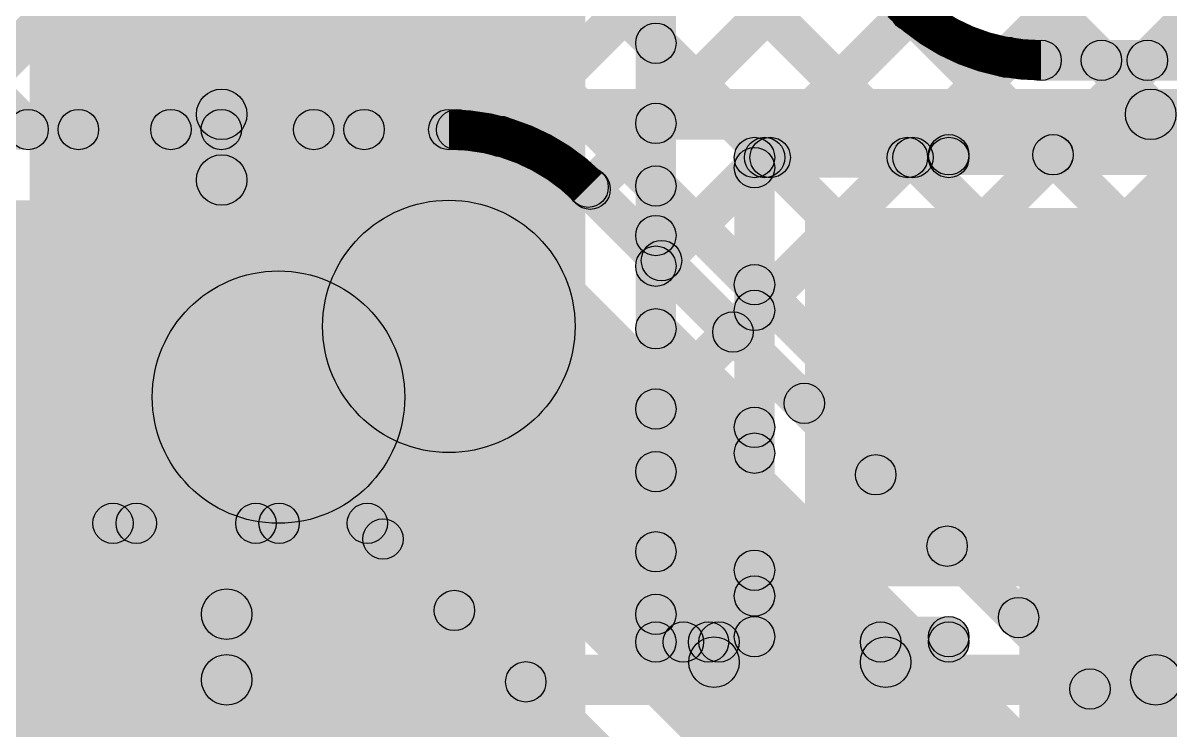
# Model space of a CAD drawing. Header units: millimetres. Extents: x 0.01 to 3.4, y 0.01 to 2.05.
# Drawn here: x 2.7247 to 2.9518, y 1.442 to 1.5821 of the extents above; entities that cross this region are included whole.
import ezdxf

# ---------------------------------------------------------------- set-up
doc = ezdxf.new("R2010")
doc.units = ezdxf.units.MM
doc.header["$MEASUREMENT"] = 0
for name, color, linetype in [('BottomLayer', 5, 'Continuous'), ('TopLayer', 1, 'Continuous'), ('TopOverlay', 2, 'Continuous'), ('TopPaste', 8, 'Continuous'), ('TopSolder', 216, 'Continuous')]:
    doc.layers.add(name, color=color, linetype=linetype)

# ---------------------------------------------------------------- blocks, each defined once
blk = doc.blocks.new('SMA_63')
at = {"layer": 'TopLayer'}
for points in [[(-0.02953, -0.03346), (-0.12795, -0.03346), (-0.12795, 0.03346), (-0.02953, 0.03346)], [(0.12795, -0.03346), (0.02953, -0.03346), (0.02953, 0.03346), (0.12795, 0.03346)]]:
    blk.add_hatch(color=1, dxfattribs=at).paths.add_polyline_path(points)
at = {"layer": 'TopOverlay'}
h = blk.add_hatch(color=2, dxfattribs=at)
edge = h.paths.add_edge_path()
edge.add_arc((-0.09, 0.056), 0.005, 0, 360)
h = blk.add_hatch(color=2, dxfattribs=at)
edge = h.paths.add_edge_path()
edge.add_arc((-0.09, 0.056), 0.005, 0, 360)
for points in [[(-0.09, 0.051), (-0.09, 0.061), (0.094, 0.061), (0.094, 0.051)], [(0.173, 0.061), (0.095, 0.061), (0.095, 0.036), (0.173, 0.036)], [(-0.085, 0.043), (-0.095, 0.043), (-0.095, 0.056), (-0.085, 0.056)], [(0.173, -0.036), (0.094, -0.036), (0.094, -0.061), (0.173, -0.061)], [(-0.084, -0.056), (-0.094, -0.056), (-0.094, -0.043), (-0.084, -0.043)], [(-0.089, -0.061), (-0.089, -0.051), (0.095, -0.051), (0.095, -0.061)]]:
    blk.add_hatch(color=2, dxfattribs=at).paths.add_polyline_path(points)
h = blk.add_hatch(color=2, dxfattribs=at)
edge = h.paths.add_edge_path()
edge.add_arc((0.094, 0.056), 0.005, 0, 360)
h = blk.add_hatch(color=2, dxfattribs=at)
edge = h.paths.add_edge_path()
edge.add_arc((-0.09, 0.043), 0.005, 0, 360)
h = blk.add_hatch(color=2, dxfattribs=at)
edge = h.paths.add_edge_path()
edge.add_arc((-0.089, -0.043), 0.005, 0, 360)
h = blk.add_hatch(color=2, dxfattribs=at)
edge = h.paths.add_edge_path()
edge.add_arc((-0.089, -0.056), 0.005, 0, 360)
h = blk.add_hatch(color=2, dxfattribs=at)
edge = h.paths.add_edge_path()
edge.add_arc((-0.089, -0.056), 0.005, 0, 360)
h = blk.add_hatch(color=2, dxfattribs=at)
edge = h.paths.add_edge_path()
edge.add_arc((0.095, -0.056), 0.005, 0, 360)
at = {"layer": 'TopPaste'}
for points in [[(-0.02953, -0.03346), (-0.12795, -0.03346), (-0.12795, 0.03346), (-0.02953, 0.03346)], [(0.12795, -0.03346), (0.02953, -0.03346), (0.02953, 0.03346), (0.12795, 0.03346)]]:
    blk.add_hatch(color=8, dxfattribs=at).paths.add_polyline_path(points)
at = {"layer": 'TopSolder'}
for points in [[(-0.02553, -0.03746), (-0.13195, -0.03746), (-0.13195, 0.03746), (-0.02553, 0.03746)], [(0.13195, -0.03746), (0.02553, -0.03746), (0.02553, 0.03746), (0.13195, 0.03746)]]:
    blk.add_hatch(color=216, dxfattribs=at).paths.add_polyline_path(points)
at = {"layer": 'TopOverlay'}
for centre in [(-0.09, 0.056), (-0.09, 0.056), (0.094, 0.056), (-0.09, 0.043), (-0.089, -0.043), (-0.089, -0.056), (-0.089, -0.056), (0.095, -0.056)]:
    blk.add_circle(centre, 0.005, dxfattribs=at)

msp = doc.modelspace()

# ---------------------------------------------------------------- hatches: boundary and pattern name
at = {"layer": 'BottomLayer'}
for points in [[(2.68708, 1.79193), (2.69274, 1.79758), (3.36483, 1.12549), (3.35917, 1.11983)], [(2.67294, 1.77778), (2.6786, 1.78344), (3.36483, 1.09721), (3.35917, 1.09155)], [(2.6588, 1.76364), (2.66445, 1.7693), (3.36483, 1.06892), (3.35917, 1.06327)], [(2.64397, 1.75018), (2.64963, 1.75584), (3.36483, 1.04064), (3.35917, 1.03498)], [(2.59341, 1.74417), (2.59907, 1.74983), (2.78507, 1.56383), (2.77941, 1.55817)], [(2.6217, 1.74417), (2.62735, 1.74983), (2.81339, 1.5638), (2.80773, 1.55814)], [(2.7102, 1.55817), (2.70454, 1.56383), (2.85525, 1.71454), (2.86091, 1.70888)], [(2.73848, 1.55817), (2.73282, 1.56383), (2.85421, 1.68522), (2.85987, 1.67956)], [(2.76676, 1.55817), (2.76111, 1.56383), (2.85486, 1.65758), (2.86052, 1.65193)], [(2.79505, 1.55817), (2.78939, 1.56383), (2.85753, 1.63197), (2.86319, 1.62631)], [(2.82199, 1.55683), (2.81633, 1.56248), (2.86935, 1.6155), (2.875, 1.60984)], [(2.70812, 1.60118), (2.71378, 1.60684), (2.75679, 1.56383), (2.75113, 1.55817)], [(2.8398, 1.54635), (2.83414, 1.55201), (2.88349, 1.60136), (2.88915, 1.5957)], [(2.85394, 1.53221), (2.84829, 1.53787), (2.89769, 1.58727), (2.90334, 1.58161)], [(2.70855, 1.57246), (2.71421, 1.57812), (2.7285, 1.56383), (2.72284, 1.55817)], [(2.86808, 1.51807), (2.86243, 1.52373), (2.91681, 1.57811), (2.92247, 1.57245)], [(2.88223, 1.50393), (2.87657, 1.50958), (2.94452, 1.57754), (2.95018, 1.57188)], [(2.89637, 1.48979), (2.89071, 1.49544), (2.97281, 1.57754), (2.97846, 1.57188)], [(2.91051, 1.47564), (2.90485, 1.4813), (3.00109, 1.57754), (3.00675, 1.57188)], [(2.92629, 1.57071), (2.92629, 1.57871), (3.01282, 1.57871), (3.01282, 1.57071)], [(2.93541, 1.57188), (2.94107, 1.57754), (3.36483, 1.15378), (3.35917, 1.14812)], [(2.92465, 1.4615), (2.919, 1.46716), (3.02381, 1.57197), (3.02947, 1.56632)], [(2.9388, 1.44736), (2.93314, 1.45302), (3.05101, 1.57088), (3.05666, 1.56523)], [(2.95294, 1.43322), (2.94728, 1.43887), (3.07929, 1.57088), (3.08495, 1.56523)], [(2.70386, 1.557), (2.70386, 1.565), (2.809, 1.565), (2.809, 1.557)], [(2.83375, 1.54675), (2.83941, 1.55241), (2.96884, 1.42297), (2.96318, 1.41732)], [(2.593, 1.497), (2.593, 1.547), (2.809, 1.547), (2.809, 1.497)], [(2.79132, 1.50432), (2.82668, 1.53968), (2.97268, 1.39368), (2.93732, 1.35832)], [(2.66207, 1.36863), (2.65642, 1.37428), (2.76796, 1.48583), (2.77362, 1.48017)], [(2.69555, 1.479), (2.69555, 1.487), (2.79285, 1.487), (2.79285, 1.479)], [(2.7118, 1.44663), (2.70614, 1.45229), (2.73968, 1.48583), (2.74533, 1.48017)], [(2.71599, 1.48017), (2.72165, 1.48583), (3.36483, 0.84265), (3.35917, 0.83699)], [(2.74428, 1.48017), (2.74993, 1.48583), (3.36483, 0.87093), (3.35917, 0.86528)], [(2.77256, 1.48017), (2.77822, 1.48583), (3.36483, 0.89922), (3.35917, 0.89356)], [(2.79002, 1.48017), (2.79567, 1.48583), (2.91368, 1.36782), (2.90803, 1.36216)], [(2.67622, 1.35448), (2.67056, 1.36014), (2.79313, 1.48271), (2.79879, 1.47706)], [(2.70192, 1.46596), (2.70758, 1.47161), (3.36483, 0.81436), (3.35917, 0.80871)], [(2.69036, 1.34034), (2.6847, 1.346), (2.80727, 1.46857), (2.81293, 1.46292)], [(2.7045, 1.3262), (2.69884, 1.33186), (2.82142, 1.45443), (2.82707, 1.44877)]]:
    msp.add_hatch(color=5, dxfattribs=at).paths.add_polyline_path(points)
h = msp.add_hatch(color=5, dxfattribs=at)
edge = h.paths.add_edge_path()
edge.add_arc((2.90051, 1.58444), 0.004, 0, 360)
h = msp.add_hatch(color=5, dxfattribs=at)
edge = h.paths.add_edge_path()
edge.add_arc((2.91964, 1.57528), 0.004, 0, 360)
h = msp.add_hatch(color=5, dxfattribs=at)
edge = h.paths.add_edge_path()
edge.add_arc((2.92629, 1.57471), 0.004, 0, 360)
h = msp.add_hatch(color=5, dxfattribs=at)
edge = h.paths.add_edge_path()
edge.add_arc((2.92629, 1.57471), 0.004, 0, 360)
h = msp.add_hatch(color=5, dxfattribs=at)
edge = h.paths.add_edge_path()
edge.add_arc((2.92629, 1.57471), 0.004, 0, 360)
h = msp.add_hatch(color=5, dxfattribs=at)
edge = h.paths.add_edge_path()
edge.add_arc((2.93824, 1.57471), 0.004, 0, 360)
h = msp.add_hatch(color=5, dxfattribs=at)
edge = h.paths.add_edge_path()
edge.add_arc((2.94735, 1.57471), 0.004, 0, 360)
h = msp.add_hatch(color=5, dxfattribs=at)
edge = h.paths.add_edge_path()
edge.add_arc((2.72567, 1.561), 0.004, 0, 360)
h = msp.add_hatch(color=5, dxfattribs=at)
edge = h.paths.add_edge_path()
edge.add_arc((2.73565, 1.561), 0.004, 0, 360)
h = msp.add_hatch(color=5, dxfattribs=at)
edge = h.paths.add_edge_path()
edge.add_arc((2.75396, 1.561), 0.004, 0, 360)
h = msp.add_hatch(color=5, dxfattribs=at)
edge = h.paths.add_edge_path()
edge.add_arc((2.76394, 1.561), 0.004, 0, 360)
h = msp.add_hatch(color=5, dxfattribs=at)
edge = h.paths.add_edge_path()
edge.add_arc((2.78224, 1.561), 0.004, 0, 360)
h = msp.add_hatch(color=5, dxfattribs=at)
edge = h.paths.add_edge_path()
edge.add_arc((2.79222, 1.561), 0.004, 0, 360)
h = msp.add_hatch(color=5, dxfattribs=at)
edge = h.paths.add_edge_path()
edge.add_arc((2.809, 1.561), 0.004, 0, 360)
h = msp.add_hatch(color=5, dxfattribs=at)
edge = h.paths.add_edge_path()
edge.add_arc((2.809, 1.561), 0.004, 0, 360)
h = msp.add_hatch(color=5, dxfattribs=at)
edge = h.paths.add_edge_path()
edge.add_arc((2.809, 1.561), 0.004, 0, 360)
h = msp.add_hatch(color=5, dxfattribs=at)
edge = h.paths.add_edge_path()
edge.add_arc((2.81056, 1.56097), 0.004, 0, 360)
h = msp.add_hatch(color=5, dxfattribs=at)
edge = h.paths.add_edge_path()
edge.add_arc((2.81916, 1.55965), 0.004, 0, 360)
h = msp.add_hatch(color=5, dxfattribs=at)
edge = h.paths.add_edge_path()
edge.add_arc((2.83658, 1.54958), 0.004, 0, 360)
h = msp.add_hatch(color=5, dxfattribs=at)
edge = h.paths.add_edge_path()
edge.add_arc((2.83658, 1.54958), 0.004, 0, 360)
h = msp.add_hatch(color=5, dxfattribs=at)
edge = h.paths.add_edge_path()
edge.add_arc((2.83658, 1.54958), 0.004, 0, 360)
h = msp.add_hatch(color=5, dxfattribs=at)
edge = h.paths.add_edge_path()
edge.add_arc((2.83697, 1.54918), 0.004, 0, 360)
h = msp.add_hatch(color=5, dxfattribs=at)
edge = h.paths.add_edge_path()
edge.add_arc((2.809, 1.522), 0.025, 0, 360)
h = msp.add_hatch(color=5, dxfattribs=at)
edge = h.paths.add_edge_path()
edge.add_arc((2.809, 1.522), 0.025, 0, 360)
h = msp.add_hatch(color=5, dxfattribs=at)
edge = h.paths.add_edge_path()
edge.add_arc((2.85111, 1.53504), 0.004, 0, 360)
h = msp.add_hatch(color=5, dxfattribs=at)
edge = h.paths.add_edge_path()
edge.add_arc((2.86526, 1.5209), 0.004, 0, 360)
h = msp.add_hatch(color=5, dxfattribs=at)
edge = h.paths.add_edge_path()
edge.add_arc((2.8794, 1.50676), 0.004, 0, 360)
h = msp.add_hatch(color=5, dxfattribs=at)
edge = h.paths.add_edge_path()
edge.add_arc((2.89354, 1.49261), 0.004, 0, 360)
h = msp.add_hatch(color=5, dxfattribs=at)
edge = h.paths.add_edge_path()
edge.add_arc((2.7425, 1.483), 0.004, 0, 360)
h = msp.add_hatch(color=5, dxfattribs=at)
edge = h.paths.add_edge_path()
edge.add_arc((2.7471, 1.483), 0.004, 0, 360)
h = msp.add_hatch(color=5, dxfattribs=at)
edge = h.paths.add_edge_path()
edge.add_arc((2.77079, 1.483), 0.004, 0, 360)
h = msp.add_hatch(color=5, dxfattribs=at)
edge = h.paths.add_edge_path()
edge.add_arc((2.77539, 1.483), 0.004, 0, 360)
h = msp.add_hatch(color=5, dxfattribs=at)
edge = h.paths.add_edge_path()
edge.add_arc((2.79285, 1.483), 0.004, 0, 360)
h = msp.add_hatch(color=5, dxfattribs=at)
edge = h.paths.add_edge_path()
edge.add_arc((2.79285, 1.483), 0.004, 0, 360)
h = msp.add_hatch(color=5, dxfattribs=at)
edge = h.paths.add_edge_path()
edge.add_arc((2.79596, 1.47989), 0.004, 0, 360)
h = msp.add_hatch(color=5, dxfattribs=at)
edge = h.paths.add_edge_path()
edge.add_arc((2.90768, 1.47847), 0.004, 0, 360)
h = msp.add_hatch(color=5, dxfattribs=at)
edge = h.paths.add_edge_path()
edge.add_arc((2.8101, 1.46574), 0.004, 0, 360)
h = msp.add_hatch(color=5, dxfattribs=at)
edge = h.paths.add_edge_path()
edge.add_arc((2.92182, 1.46433), 0.004, 0, 360)
h = msp.add_hatch(color=5, dxfattribs=at)
edge = h.paths.add_edge_path()
edge.add_arc((2.82424, 1.4516), 0.004, 0, 360)
h = msp.add_hatch(color=5, dxfattribs=at)
edge = h.paths.add_edge_path()
edge.add_arc((2.93597, 1.45019), 0.004, 0, 360)
at = {"layer": 'TopLayer'}
for points in [[(2.726, 1.469), (2.836, 1.469), (2.836, 1.848), (2.726, 1.848)], [(2.854, 1.54), (2.846, 1.54), (2.846, 1.721), (2.854, 1.721)], [(2.80026, 1.508), (2.75026, 1.508), (2.75026, 1.71235), (2.80026, 1.71235)], [(2.87437, 1.55264), (2.86871, 1.55829), (2.95054, 1.64013), (2.9562, 1.63447)], [(2.90265, 1.55264), (2.89699, 1.55829), (2.97883, 1.64013), (2.98449, 1.63447)], [(2.84717, 1.63183), (2.85283, 1.63749), (2.93149, 1.55883), (2.92583, 1.55317)], [(2.88748, 1.61981), (2.89313, 1.62547), (2.95978, 1.55883), (2.95412, 1.55317)], [(2.85283, 1.55938), (2.84717, 1.56504), (2.90635, 1.62422), (2.91201, 1.61856)], [(2.93147, 1.55317), (2.92581, 1.55883), (2.98832, 1.62134), (2.99398, 1.61568)], [(2.84717, 1.60355), (2.85283, 1.60921), (2.90374, 1.55829), (2.89809, 1.55264)], [(2.84717, 1.57527), (2.85283, 1.58092), (2.87546, 1.55829), (2.8698, 1.55264)], [(2.86953, 1.55146), (2.86953, 1.55946), (2.908, 1.55946), (2.908, 1.55146)], [(2.908, 1.552), (2.908, 1.56), (3.002, 1.56), (3.002, 1.552)], [(2.85283, 1.5311), (2.84717, 1.53675), (2.8667, 1.55628), (2.87236, 1.55063)], [(2.87353, 1.46054), (2.86553, 1.46054), (2.86553, 1.55546), (2.87353, 1.55546)], [(2.84717, 1.54698), (2.85283, 1.55264), (2.87236, 1.53311), (2.8667, 1.52745)], [(2.922, 1.342), (2.988, 1.342), (2.988, 1.542), (2.922, 1.542)], [(2.854, 1.4595), (2.846, 1.4595), (2.846, 1.54), (2.854, 1.54)], [(2.854, 1.4595), (2.846, 1.4595), (2.846, 1.54), (2.854, 1.54)], [(2.85283, 1.50281), (2.84717, 1.50847), (2.8667, 1.528), (2.87236, 1.52234)], [(2.617, 1.389), (2.836, 1.389), (2.836, 1.526), (2.617, 1.526)], [(2.84717, 1.5187), (2.85283, 1.52435), (2.87236, 1.50483), (2.8667, 1.49917)], [(2.85283, 1.47453), (2.84717, 1.48019), (2.8667, 1.49971), (2.87236, 1.49406)], [(2.84717, 1.49041), (2.85283, 1.49607), (2.87236, 1.47654), (2.8667, 1.47089)], [(2.86325, 1.45667), (2.8576, 1.46233), (2.8667, 1.47143), (2.87236, 1.46577)], [(2.84717, 1.46213), (2.85283, 1.46779), (2.85829, 1.46233), (2.85263, 1.45667)], [(2.85, 1.4555), (2.85, 1.4635), (2.8625, 1.4635), (2.8625, 1.4555)], [(2.8625, 1.4555), (2.8625, 1.4635), (2.8945, 1.4635), (2.8945, 1.4555)], [(2.8625, 1.4555), (2.8625, 1.4635), (2.8945, 1.4635), (2.8945, 1.4555)], [(2.86953, 1.45654), (2.86953, 1.46454), (2.908, 1.46454), (2.908, 1.45654)], [(2.8945, 1.4555), (2.8945, 1.4635), (2.908, 1.4635), (2.908, 1.4555)], [(2.8665, 1.423), (2.8565, 1.423), (2.8565, 1.4555), (2.8665, 1.4555)], [(2.9005, 1.423), (2.8905, 1.423), (2.8905, 1.4555), (2.9005, 1.4555)]]:
    msp.add_hatch(color=1, dxfattribs=at).paths.add_polyline_path(points)
h = msp.add_hatch(color=1, dxfattribs=at)
edge = h.paths.add_edge_path()
edge.add_arc((2.85, 1.57809), 0.004, 0, 360)
h = msp.add_hatch(color=1, dxfattribs=at)
edge = h.paths.add_edge_path()
edge.add_arc((2.85, 1.56221), 0.004, 0, 360)
h = msp.add_hatch(color=1, dxfattribs=at)
edge = h.paths.add_edge_path()
edge.add_arc((2.86953, 1.55546), 0.004, 0, 360)
h = msp.add_hatch(color=1, dxfattribs=at)
edge = h.paths.add_edge_path()
edge.add_arc((2.86953, 1.55546), 0.004, 0, 360)
h = msp.add_hatch(color=1, dxfattribs=at)
edge = h.paths.add_edge_path()
edge.add_arc((2.87154, 1.55546), 0.004, 0, 360)
h = msp.add_hatch(color=1, dxfattribs=at)
edge = h.paths.add_edge_path()
edge.add_arc((2.87263, 1.55546), 0.004, 0, 360)
h = msp.add_hatch(color=1, dxfattribs=at)
edge = h.paths.add_edge_path()
edge.add_arc((2.89982, 1.55546), 0.004, 0, 360)
h = msp.add_hatch(color=1, dxfattribs=at)
edge = h.paths.add_edge_path()
edge.add_arc((2.90091, 1.55546), 0.004, 0, 360)
h = msp.add_hatch(color=1, dxfattribs=at)
edge = h.paths.add_edge_path()
edge.add_arc((2.908, 1.556), 0.004, 0, 360)
h = msp.add_hatch(color=1, dxfattribs=at)
edge = h.paths.add_edge_path()
edge.add_arc((2.908, 1.55546), 0.004, 0, 360)
h = msp.add_hatch(color=1, dxfattribs=at)
edge = h.paths.add_edge_path()
edge.add_arc((2.92864, 1.556), 0.004, 0, 360)
h = msp.add_hatch(color=1, dxfattribs=at)
edge = h.paths.add_edge_path()
edge.add_arc((2.92866, 1.556), 0.004, 0, 360)
h = msp.add_hatch(color=1, dxfattribs=at)
edge = h.paths.add_edge_path()
edge.add_arc((2.86953, 1.55345), 0.004, 0, 360)
h = msp.add_hatch(color=1, dxfattribs=at)
edge = h.paths.add_edge_path()
edge.add_arc((2.85, 1.54981), 0.004, 0, 360)
h = msp.add_hatch(color=1, dxfattribs=at)
edge = h.paths.add_edge_path()
edge.add_arc((2.85, 1.54), 0.004, 0, 360)
h = msp.add_hatch(color=1, dxfattribs=at)
edge = h.paths.add_edge_path()
edge.add_arc((2.85, 1.54), 0.004, 0, 360)
h = msp.add_hatch(color=1, dxfattribs=at)
edge = h.paths.add_edge_path()
edge.add_arc((2.85, 1.54), 0.004, 0, 360)
h = msp.add_hatch(color=1, dxfattribs=at)
edge = h.paths.add_edge_path()
edge.add_arc((2.85, 1.53393), 0.004, 0, 360)
h = msp.add_hatch(color=1, dxfattribs=at)
edge = h.paths.add_edge_path()
edge.add_arc((2.86953, 1.53028), 0.004, 0, 360)
h = msp.add_hatch(color=1, dxfattribs=at)
edge = h.paths.add_edge_path()
edge.add_arc((2.77526, 1.508), 0.025, 0, 360)
h = msp.add_hatch(color=1, dxfattribs=at)
edge = h.paths.add_edge_path()
edge.add_arc((2.86953, 1.52517), 0.004, 0, 360)
h = msp.add_hatch(color=1, dxfattribs=at)
edge = h.paths.add_edge_path()
edge.add_arc((2.85, 1.52153), 0.004, 0, 360)
h = msp.add_hatch(color=1, dxfattribs=at)
edge = h.paths.add_edge_path()
edge.add_arc((2.85, 1.50564), 0.004, 0, 360)
h = msp.add_hatch(color=1, dxfattribs=at)
edge = h.paths.add_edge_path()
edge.add_arc((2.86953, 1.502), 0.004, 0, 360)
h = msp.add_hatch(color=1, dxfattribs=at)
edge = h.paths.add_edge_path()
edge.add_arc((2.86953, 1.49689), 0.004, 0, 360)
h = msp.add_hatch(color=1, dxfattribs=at)
edge = h.paths.add_edge_path()
edge.add_arc((2.85, 1.49324), 0.004, 0, 360)
h = msp.add_hatch(color=1, dxfattribs=at)
edge = h.paths.add_edge_path()
edge.add_arc((2.85, 1.47736), 0.004, 0, 360)
h = msp.add_hatch(color=1, dxfattribs=at)
edge = h.paths.add_edge_path()
edge.add_arc((2.86953, 1.47371), 0.004, 0, 360)
h = msp.add_hatch(color=1, dxfattribs=at)
edge = h.paths.add_edge_path()
edge.add_arc((2.86953, 1.4686), 0.004, 0, 360)
h = msp.add_hatch(color=1, dxfattribs=at)
edge = h.paths.add_edge_path()
edge.add_arc((2.85, 1.46496), 0.004, 0, 360)
h = msp.add_hatch(color=1, dxfattribs=at)
edge = h.paths.add_edge_path()
edge.add_arc((2.85, 1.4595), 0.004, 0, 360)
h = msp.add_hatch(color=1, dxfattribs=at)
edge = h.paths.add_edge_path()
edge.add_arc((2.85, 1.4595), 0.004, 0, 360)
h = msp.add_hatch(color=1, dxfattribs=at)
edge = h.paths.add_edge_path()
edge.add_arc((2.85, 1.4595), 0.004, 0, 360)
h = msp.add_hatch(color=1, dxfattribs=at)
edge = h.paths.add_edge_path()
edge.add_arc((2.85546, 1.4595), 0.004, 0, 360)
h = msp.add_hatch(color=1, dxfattribs=at)
edge = h.paths.add_edge_path()
edge.add_arc((2.86043, 1.4595), 0.004, 0, 360)
h = msp.add_hatch(color=1, dxfattribs=at)
edge = h.paths.add_edge_path()
edge.add_arc((2.8625, 1.4595), 0.004, 0, 360)
h = msp.add_hatch(color=1, dxfattribs=at)
edge = h.paths.add_edge_path()
edge.add_arc((2.8625, 1.4595), 0.004, 0, 360)
h = msp.add_hatch(color=1, dxfattribs=at)
edge = h.paths.add_edge_path()
edge.add_arc((2.8625, 1.4595), 0.004, 0, 360)
h = msp.add_hatch(color=1, dxfattribs=at)
edge = h.paths.add_edge_path()
edge.add_arc((2.86953, 1.46054), 0.004, 0, 360)
h = msp.add_hatch(color=1, dxfattribs=at)
edge = h.paths.add_edge_path()
edge.add_arc((2.86953, 1.46054), 0.004, 0, 360)
h = msp.add_hatch(color=1, dxfattribs=at)
edge = h.paths.add_edge_path()
edge.add_arc((2.8945, 1.4595), 0.004, 0, 360)
h = msp.add_hatch(color=1, dxfattribs=at)
edge = h.paths.add_edge_path()
edge.add_arc((2.8945, 1.4595), 0.004, 0, 360)
h = msp.add_hatch(color=1, dxfattribs=at)
edge = h.paths.add_edge_path()
edge.add_arc((2.8945, 1.4595), 0.004, 0, 360)
h = msp.add_hatch(color=1, dxfattribs=at)
edge = h.paths.add_edge_path()
edge.add_arc((2.908, 1.46054), 0.004, 0, 360)
h = msp.add_hatch(color=1, dxfattribs=at)
edge = h.paths.add_edge_path()
edge.add_arc((2.908, 1.4595), 0.004, 0, 360)
h = msp.add_hatch(color=1, dxfattribs=at)
edge = h.paths.add_edge_path()
edge.add_arc((2.8615, 1.4555), 0.005, 0, 360)
h = msp.add_hatch(color=1, dxfattribs=at)
edge = h.paths.add_edge_path()
edge.add_arc((2.8955, 1.4555), 0.005, 0, 360)

# ---------------------------------------------------------------- linework, layer by layer
at = {"layer": 'BottomLayer', "const_width": 0.008}
for points in [[(2.92629, 1.57471, -0.198912), (2.89871, 1.58613)], [(2.92629, 1.57471, -0.198912), (2.89871, 1.58613)], [(2.809, 1.561, -0.198912), (2.83658, 1.54958)], [(2.809, 1.561, -0.198912), (2.83658, 1.54958)]]:
    msp.add_lwpolyline(points, format="xyb", dxfattribs=at)
at = {"layer": 'BottomLayer'}
for centre, radius in [((2.90051, 1.58444), 0.004), ((2.91964, 1.57528), 0.004), ((2.92629, 1.57471), 0.004), ((2.92629, 1.57471), 0.004), ((2.92629, 1.57471), 0.004), ((2.93824, 1.57471), 0.004), ((2.94735, 1.57471), 0.004), ((2.72567, 1.561), 0.004), ((2.73565, 1.561), 0.004), ((2.75396, 1.561), 0.004), ((2.76394, 1.561), 0.004), ((2.78224, 1.561), 0.004), ((2.79222, 1.561), 0.004), ((2.809, 1.561), 0.004), ((2.809, 1.561), 0.004), ((2.809, 1.561), 0.004), ((2.81056, 1.56097), 0.004), ((2.81916, 1.55965), 0.004), ((2.83658, 1.54958), 0.004), ((2.83658, 1.54958), 0.004), ((2.83658, 1.54958), 0.004), ((2.83697, 1.54918), 0.004), ((2.809, 1.522), 0.025), ((2.809, 1.522), 0.025), ((2.85111, 1.53504), 0.004), ((2.86526, 1.5209), 0.004), ((2.8794, 1.50676), 0.004), ((2.89354, 1.49261), 0.004), ((2.7425, 1.483), 0.004), ((2.7471, 1.483), 0.004), ((2.77079, 1.483), 0.004), ((2.77539, 1.483), 0.004), ((2.79285, 1.483), 0.004), ((2.79285, 1.483), 0.004), ((2.79596, 1.47989), 0.004), ((2.90768, 1.47847), 0.004), ((2.8101, 1.46574), 0.004), ((2.92182, 1.46433), 0.004), ((2.82424, 1.4516), 0.004), ((2.93597, 1.45019), 0.004)]:
    msp.add_circle(centre, radius, dxfattribs=at)
at = {"layer": 'TopLayer'}
for centre, radius in [((2.85, 1.57809), 0.004), ((2.85, 1.56221), 0.004), ((2.86953, 1.55546), 0.004), ((2.86953, 1.55546), 0.004), ((2.87154, 1.55546), 0.004), ((2.87263, 1.55546), 0.004), ((2.89982, 1.55546), 0.004), ((2.90091, 1.55546), 0.004), ((2.908, 1.556), 0.004), ((2.908, 1.55546), 0.004), ((2.92864, 1.556), 0.004), ((2.92866, 1.556), 0.004), ((2.86953, 1.55345), 0.004), ((2.85, 1.54981), 0.004), ((2.85, 1.54), 0.004), ((2.85, 1.54), 0.004), ((2.85, 1.54), 0.004), ((2.85, 1.53393), 0.004), ((2.86953, 1.53028), 0.004), ((2.77526, 1.508), 0.025), ((2.86953, 1.52517), 0.004), ((2.85, 1.52153), 0.004), ((2.85, 1.50564), 0.004), ((2.86953, 1.502), 0.004), ((2.86953, 1.49689), 0.004), ((2.85, 1.49324), 0.004), ((2.85, 1.47736), 0.004), ((2.86953, 1.47371), 0.004), ((2.86953, 1.4686), 0.004), ((2.85, 1.46496), 0.004), ((2.85, 1.4595), 0.004), ((2.85, 1.4595), 0.004), ((2.85, 1.4595), 0.004), ((2.85546, 1.4595), 0.004), ((2.86043, 1.4595), 0.004), ((2.8625, 1.4595), 0.004), ((2.8625, 1.4595), 0.004), ((2.8625, 1.4595), 0.004), ((2.86953, 1.46054), 0.004), ((2.86953, 1.46054), 0.004), ((2.8945, 1.4595), 0.004), ((2.8945, 1.4595), 0.004), ((2.8945, 1.4595), 0.004), ((2.908, 1.46054), 0.004), ((2.908, 1.4595), 0.004), ((2.8615, 1.4555), 0.005), ((2.8955, 1.4555), 0.005)]:
    msp.add_circle(centre, radius, dxfattribs=at)

# ---------------------------------------------------------------- block references
msp.add_blockref('SMA_63', (2.854, 1.508))

doc.saveas('drawing.dxf')
